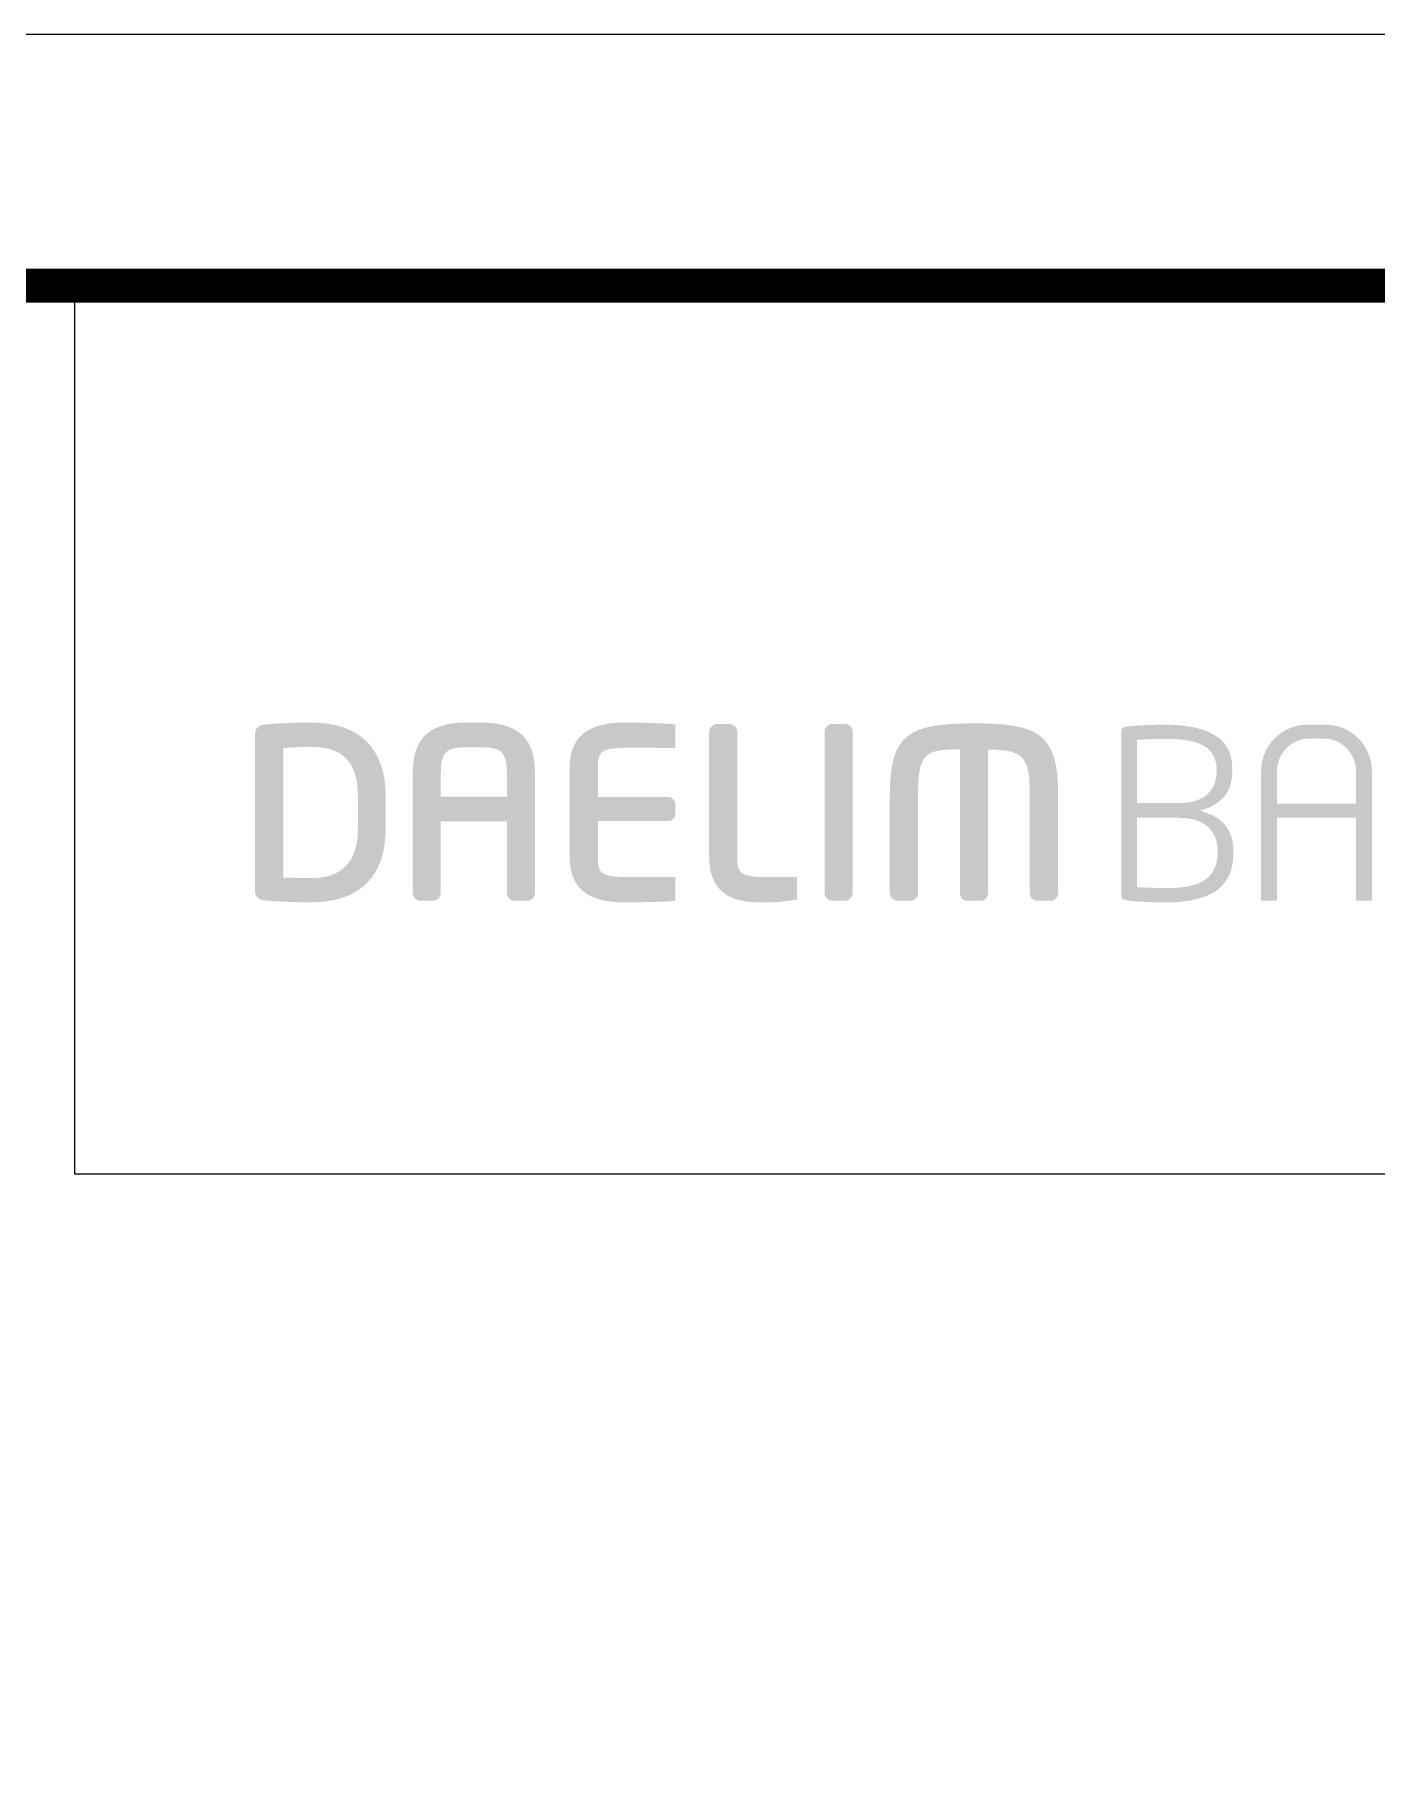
# Model space of a CAD drawing. Extents: x 0 to 790, y 0 to 579.
# Drawn here: x 648.7 to 720.5, y 486.5 to 578.8 of the extents above; entities that cross this region are included whole.
import ezdxf

# ---------------------------------------------------------------- set-up
doc = ezdxf.new("R2010")
doc.units = 0
doc.header["$LTSCALE"] = 10
doc.header["$MEASUREMENT"] = 0
doc.layers.get('0').update_dxf_attribs({"linetype": 'CONTINUOUS'})

msp = doc.modelspace()

# ---------------------------------------------------------------- hatches: boundary and pattern name
h = msp.add_hatch(color=5)
edge = h.paths.add_edge_path()
edge.add_spline(control_points=[(667.492, 537.969), (667.492, 540.567), (666.106, 541.946), (663.484, 541.946)], knot_values=[7, 7, 7, 7, 8, 8, 8, 8], degree=3, periodic=0)
edge.add_spline(control_points=[(663.484, 541.946), (662.523, 541.946), (661.306, 541.888), (660.911, 541.822)], knot_values=[0, 0, 0, 0, 1, 1, 1, 1], degree=3, periodic=0)
edge.add_spline(control_points=[(660.911, 541.822), (660.663, 541.779), (660.502, 541.596), (660.502, 541.348), (660.502, 541.348), (660.502, 532.932), (660.502, 532.932)], knot_values=[1, 1, 1, 1, 2, 2, 2, 3, 3, 3, 3], degree=3, periodic=0)
edge.add_spline(control_points=[(660.502, 532.932), (660.502, 532.67), (660.663, 532.496), (660.927, 532.438)], knot_values=[3, 3, 3, 3, 4, 4, 4, 4], degree=3, periodic=0)
edge.add_spline(control_points=[(660.927, 532.438), (661.306, 532.389), (662.515, 532.326), (663.484, 532.326)], knot_values=[4, 4, 4, 4, 5, 5, 5, 5], degree=3, periodic=0)
edge.add_spline(control_points=[(663.484, 532.326), (666.106, 532.326), (667.492, 533.703), (667.492, 536.308), (667.492, 536.308), (667.492, 537.969), (667.492, 537.969)], knot_values=[5, 5, 5, 5, 6, 6, 6, 7, 7, 7, 7], degree=3, periodic=0)
edge = h.paths.add_edge_path(flags=16)
edge.add_spline(control_points=[(663.475, 540.648), (665.224, 540.648), (666.003, 539.817), (666.003, 537.969), (666.003, 537.969), (666.003, 537.554), (666.003, 537.138)], knot_values=[4, 4, 4, 4, 5, 5, 5, 5.5, 5.5, 5.5, 5.5], degree=3, periodic=0)
edge.add_spline(control_points=[(666.003, 537.138), (666.003, 536.723), (666.003, 536.308), (666.003, 536.308)], knot_values=[5.5, 5.5, 5.5, 5.5, 6, 6, 6, 6], degree=3, periodic=0)
edge.add_spline(control_points=[(666.003, 536.308), (666.003, 534.503), (665.174, 533.623), (663.484, 533.623)], knot_values=[0, 0, 0, 0, 1, 1, 1, 1], degree=3, periodic=0)
edge.add_spline(control_points=[(663.484, 533.623), (663.484, 533.623), (662.321, 533.642), (662.02, 533.654), (662.02, 533.654), (662.02, 540.577), (662.02, 540.577)], knot_values=[1.00001, 1.00001, 1.00001, 1.00001, 2, 2, 2, 3, 3, 3, 3], degree=3, periodic=0)
edge.add_spline(control_points=[(662.02, 540.577), (662.626, 540.641), (663.475, 540.648), (663.475, 540.648)], knot_values=[3, 3, 3, 3, 4, 4, 4, 4], degree=3, periodic=0)
h = msp.add_hatch(color=5)
edge = h.paths.add_edge_path()
edge.add_spline(control_points=[(675.479, 539.236), (675.479, 541.11), (674.576, 541.946), (672.568, 541.946)], knot_values=[13, 13, 13, 13, 14, 14, 14, 14], degree=3, periodic=0)
edge.add_spline(control_points=[(672.568, 541.946), (672.568, 541.946), (671.834, 541.946), (671.834, 541.946)], knot_values=[0.00001, 0.00001, 0.00001, 0.00001, 1, 1, 1, 1], degree=3, periodic=0)
edge.add_spline(control_points=[(671.834, 541.946), (669.826, 541.946), (668.939, 541.11), (668.939, 539.236), (668.939, 539.236), (668.939, 532.822), (668.939, 532.822)], knot_values=[1, 1, 1, 1, 2, 2, 2, 3, 3, 3, 3], degree=3, periodic=0)
edge.add_spline(control_points=[(668.939, 532.822), (668.939, 532.597), (669.112, 532.413), (669.339, 532.413)], knot_values=[3, 3, 3, 3, 4, 4, 4, 4], degree=3, periodic=0)
edge.add_spline(control_points=[(669.339, 532.413), (669.339, 532.413), (670.04, 532.413), (670.04, 532.413)], knot_values=[4.00001, 4.00001, 4.00001, 4.00001, 5, 5, 5, 5], degree=3, periodic=0)
edge.add_spline(control_points=[(670.04, 532.413), (670.275, 532.413), (670.44, 532.632), (670.44, 532.822), (670.44, 532.822), (670.44, 533.745), (670.44, 534.686)], knot_values=[5, 5, 5, 5, 6, 6, 6, 6.5, 6.5, 6.5, 6.5], degree=3, periodic=0)
edge.add_spline(control_points=[(670.44, 534.686), (670.44, 535.628), (670.44, 536.589), (670.44, 536.664), (670.44, 536.664), (673.977, 536.664), (673.977, 536.664)], knot_values=[6.5, 6.5, 6.5, 6.5, 7, 7, 7, 8, 8, 8, 8], degree=3, periodic=0)
edge.add_spline(control_points=[(673.977, 536.664), (673.977, 536.513), (673.977, 532.822), (673.977, 532.822)], knot_values=[8, 8, 8, 8, 9, 9, 9, 9], degree=3, periodic=0)
edge.add_spline(control_points=[(673.977, 532.822), (673.977, 532.588), (674.159, 532.413), (674.374, 532.413)], knot_values=[9, 9, 9, 9, 10, 10, 10, 10], degree=3, periodic=0)
edge.add_spline(control_points=[(674.374, 532.413), (674.374, 532.413), (675.079, 532.413), (675.079, 532.413)], knot_values=[10.00001, 10.00001, 10.00001, 10.00001, 11, 11, 11, 11], degree=3, periodic=0)
edge.add_spline(control_points=[(675.079, 532.413), (675.314, 532.413), (675.479, 532.64), (675.479, 532.822), (675.479, 532.822), (675.479, 539.236), (675.479, 539.236)], knot_values=[11, 11, 11, 11, 12, 12, 12, 13, 13, 13, 13], degree=3, periodic=0)
edge = h.paths.add_edge_path(flags=16)
edge.add_spline(control_points=[(670.44, 539.236), (670.44, 540.424), (670.778, 540.62), (671.834, 540.62)], knot_values=[2, 2, 2, 2, 3, 3, 3, 3], degree=3, periodic=0)
edge.add_spline(control_points=[(671.834, 540.62), (671.834, 540.62), (672.568, 540.62), (672.568, 540.62)], knot_values=[3.00001, 3.00001, 3.00001, 3.00001, 4, 4, 4, 4], degree=3, periodic=0)
edge.add_spline(control_points=[(672.568, 540.62), (673.627, 540.62), (673.977, 540.424), (673.977, 539.236)], knot_values=[4, 4, 4, 4, 5, 5, 5, 5], degree=3, periodic=0)
edge.add_spline(control_points=[(673.977, 539.236), (673.977, 539.236), (673.977, 538.095), (673.977, 537.983)], knot_values=[5.00001, 5.00001, 5.00001, 5.00001, 6, 6, 6, 6], degree=3, periodic=0)
edge.add_spline(control_points=[(673.977, 537.983), (673.977, 537.983), (670.44, 537.983), (670.44, 537.983)], knot_values=[0, 0, 0, 0, 1, 1, 1, 1], degree=3, periodic=0)
edge.add_spline(control_points=[(670.44, 537.983), (670.44, 538.095), (670.44, 539.236), (670.44, 539.236)], knot_values=[1, 1, 1, 1, 2, 2, 2, 2], degree=3, periodic=0)
h = msp.add_hatch(color=5)
edge = h.paths.add_edge_path()
edge.add_spline(control_points=[(678.843, 537.969), (678.843, 538.09), (678.843, 539.493), (678.843, 539.493)], knot_values=[14, 14, 14, 14, 15, 15, 15, 15], degree=3, periodic=0)
edge.add_spline(control_points=[(678.843, 539.493), (678.843, 540.206), (678.843, 540.596), (680.233, 540.596), (680.233, 540.596), (680.923, 540.595), (681.614, 540.593)], knot_values=[15, 15, 15, 15, 16, 16, 16, 16.5, 16.5, 16.5, 16.5], degree=3, periodic=0)
edge.add_spline(control_points=[(681.614, 540.593), (682.305, 540.592), (682.996, 540.59), (682.996, 540.59), (682.996, 540.59), (682.996, 540.904), (682.996, 541.217)], knot_values=[16.5, 16.5, 16.5, 16.5, 17, 17, 17, 17.5, 17.5, 17.5, 17.5], degree=3, periodic=0)
edge.add_spline(control_points=[(682.996, 541.217), (682.996, 541.53), (682.996, 541.844), (682.996, 541.844)], knot_values=[17.5, 17.5, 17.5, 17.5, 18, 18, 18, 18], degree=3, periodic=0)
edge.add_spline(control_points=[(682.996, 541.844), (682.996, 541.844), (682.716, 541.87), (682.716, 541.87)], knot_values=[18.00001, 18.00001, 18.00001, 18.00001, 19, 19, 19, 19], degree=3, periodic=0)
edge.add_spline(control_points=[(682.716, 541.87), (682.155, 541.917), (680.917, 541.946), (680.217, 541.946)], knot_values=[19, 19, 19, 19, 20, 20, 20, 20], degree=3, periodic=0)
edge.add_spline(control_points=[(680.217, 541.946), (678.271, 541.946), (677.33, 541.148), (677.33, 539.493)], knot_values=[20, 20, 20, 20, 21, 21, 21, 21], degree=3, periodic=0)
edge.add_spline(control_points=[(677.33, 539.493), (677.33, 539.493), (677.33, 534.775), (677.33, 534.775)], knot_values=[0, 0, 0, 0, 1, 1, 1, 1], degree=3, periodic=0)
edge.add_spline(control_points=[(677.33, 534.775), (677.33, 533.126), (678.271, 532.326), (680.217, 532.326)], knot_values=[1, 1, 1, 1, 2, 2, 2, 2], degree=3, periodic=0)
edge.add_spline(control_points=[(680.217, 532.326), (681.078, 532.326), (682.242, 532.343), (682.716, 532.389)], knot_values=[2, 2, 2, 2, 3, 3, 3, 3], degree=3, periodic=0)
edge.add_spline(control_points=[(682.716, 532.389), (682.716, 532.389), (682.93, 532.407), (682.93, 532.407)], knot_values=[3.00001, 3.00001, 3.00001, 3.00001, 3.99999, 3.99999, 3.99999, 3.99999], degree=3, periodic=0)
edge.add_spline(control_points=[(682.93, 532.407), (682.93, 532.407), (682.93, 532.407), (682.93, 532.407), (682.93, 532.407), (682.996, 532.413), (682.996, 532.413)], knot_values=[3.99999, 3.99999, 3.99999, 3.99999, 4, 4, 4, 4.99999, 4.99999, 4.99999, 4.99999], degree=3, periodic=0)
edge.add_spline(control_points=[(682.996, 532.413), (682.996, 532.413), (682.996, 532.413), (682.996, 532.413), (682.996, 532.413), (682.996, 532.729), (682.996, 533.046)], knot_values=[4.99999, 4.99999, 4.99999, 4.99999, 5.25, 5.25, 5.25, 5.5, 5.5, 5.5, 5.5], degree=3, periodic=0)
edge.add_spline(control_points=[(682.996, 533.046), (682.996, 533.363), (682.996, 533.679), (682.996, 533.679), (682.996, 533.679), (680.233, 533.679), (680.233, 533.679)], knot_values=[5.5, 5.5, 5.5, 5.5, 6, 6, 6, 7, 7, 7, 7], degree=3, periodic=0)
edge.add_spline(control_points=[(680.233, 533.679), (678.843, 533.679), (678.843, 534.067), (678.843, 534.775), (678.843, 534.775), (678.843, 536.53), (678.843, 536.669)], knot_values=[7, 7, 7, 7, 8, 8, 8, 9, 9, 9, 9], degree=3, periodic=0)
edge.add_spline(control_points=[(678.843, 536.669), (678.979, 536.669), (682.575, 536.669), (682.575, 536.669)], knot_values=[9, 9, 9, 9, 10, 10, 10, 10], degree=3, periodic=0)
edge.add_spline(control_points=[(682.575, 536.669), (682.797, 536.669), (682.996, 536.845), (682.996, 537.073)], knot_values=[10, 10, 10, 10, 11, 11, 11, 11], degree=3, periodic=0)
edge.add_spline(control_points=[(682.996, 537.073), (682.996, 537.073), (682.996, 537.542), (682.996, 537.542)], knot_values=[11.00001, 11.00001, 11.00001, 11.00001, 12, 12, 12, 12], degree=3, periodic=0)
edge.add_spline(control_points=[(682.996, 537.542), (682.996, 537.778), (682.797, 537.969), (682.575, 537.969), (682.575, 537.969), (678.979, 537.969), (678.843, 537.969)], knot_values=[12, 12, 12, 12, 13, 13, 13, 14, 14, 14, 14], degree=3, periodic=0)
h = msp.add_hatch(color=5)
edge = h.paths.add_edge_path()
edge.add_spline(control_points=[(687.593, 533.679), (686.303, 533.679), (686.303, 534.168), (686.303, 534.639), (686.303, 534.639), (686.303, 541.439), (686.303, 541.439)], knot_values=[9, 9, 9, 9, 10, 10, 10, 11, 11, 11, 11], degree=3, periodic=0)
edge.add_spline(control_points=[(686.303, 541.439), (686.303, 541.668), (686.109, 541.865), (685.878, 541.865)], knot_values=[11, 11, 11, 11, 12, 12, 12, 12], degree=3, periodic=0)
edge.add_spline(control_points=[(685.878, 541.865), (685.878, 541.865), (685.234, 541.865), (685.234, 541.865)], knot_values=[12.00001, 12.00001, 12.00001, 12.00001, 12.99999, 12.99999, 12.99999, 12.99999], degree=3, periodic=0)
edge.add_spline(control_points=[(685.234, 541.865), (685, 541.865), (684.798, 541.668), (684.798, 541.439), (684.798, 541.439), (684.798, 534.775), (684.798, 534.775)], knot_values=[0, 0, 0, 0, 1, 1, 1, 2, 2, 2, 2], degree=3, periodic=0)
edge.add_spline(control_points=[(684.798, 534.775), (684.798, 532.603), (686.291, 532.326), (687.581, 532.326)], knot_values=[2, 2, 2, 2, 3, 3, 3, 3], degree=3, periodic=0)
edge.add_spline(control_points=[(687.581, 532.326), (688.526, 532.326), (688.757, 532.367), (689.049, 532.413)], knot_values=[3, 3, 3, 3, 4, 4, 4, 4], degree=3, periodic=0)
edge.add_spline(control_points=[(689.049, 532.413), (689.049, 532.413), (689.214, 532.433), (689.214, 532.433)], knot_values=[4.00001, 4.00001, 4.00001, 4.00001, 4.99999, 4.99999, 4.99999, 4.99999], degree=3, periodic=0)
edge.add_spline(control_points=[(689.214, 532.433), (689.214, 532.433), (689.214, 532.433), (689.214, 532.433), (689.214, 532.433), (689.424, 532.47), (689.424, 532.47)], knot_values=[4.99999, 4.99999, 4.99999, 4.99999, 5.499995, 5.499995, 5.499995, 5.99999, 5.99999, 5.99999, 5.99999], degree=3, periodic=0)
edge.add_spline(control_points=[(689.424, 532.47), (689.424, 532.47), (689.424, 532.47), (689.424, 532.47), (689.424, 532.47), (689.499, 532.481), (689.499, 532.481)], knot_values=[5.99999, 5.99999, 5.99999, 5.99999, 6.499995, 6.499995, 6.499995, 6.99999, 6.99999, 6.99999, 6.99999], degree=3, periodic=0)
edge.add_spline(control_points=[(689.499, 532.481), (689.499, 532.481), (689.499, 532.481), (689.499, 532.481), (689.499, 532.481), (689.499, 532.781), (689.499, 533.08)], knot_values=[6.99999, 6.99999, 6.99999, 6.99999, 7.25, 7.25, 7.25, 7.5, 7.5, 7.5, 7.5], degree=3, periodic=0)
edge.add_spline(control_points=[(689.499, 533.08), (689.499, 533.38), (689.499, 533.679), (689.499, 533.679), (689.499, 533.679), (687.593, 533.679), (687.593, 533.679)], knot_values=[7.5, 7.5, 7.5, 7.5, 8, 8, 8, 9, 9, 9, 9], degree=3, periodic=0)
h = msp.add_hatch(color=5)
edge = h.paths.add_edge_path()
edge.add_spline(control_points=[(692.084, 532.413), (692.327, 532.413), (692.48, 532.632), (692.48, 532.822), (692.48, 532.822), (692.48, 541.455), (692.48, 541.455)], knot_values=[4, 4, 4, 4, 5, 5, 5, 6, 6, 6, 6], degree=3, periodic=0)
edge.add_spline(control_points=[(692.48, 541.455), (692.48, 541.68), (692.306, 541.865), (692.084, 541.865)], knot_values=[6, 6, 6, 6, 7, 7, 7, 7], degree=3, periodic=0)
edge.add_spline(control_points=[(692.084, 541.865), (692.084, 541.865), (691.383, 541.865), (691.383, 541.865)], knot_values=[7.00001, 7.00001, 7.00001, 7.00001, 7.99999, 7.99999, 7.99999, 7.99999], degree=3, periodic=0)
edge.add_spline(control_points=[(691.383, 541.865), (691.128, 541.865), (690.975, 541.656), (690.975, 541.455), (690.975, 541.455), (690.975, 532.822), (690.975, 532.822)], knot_values=[0, 0, 0, 0, 1, 1, 1, 2, 2, 2, 2], degree=3, periodic=0)
edge.add_spline(control_points=[(690.975, 532.822), (690.975, 532.588), (691.164, 532.413), (691.383, 532.413)], knot_values=[2, 2, 2, 2, 3, 3, 3, 3], degree=3, periodic=0)
edge.add_spline(control_points=[(691.383, 532.413), (691.383, 532.413), (692.084, 532.413), (692.084, 532.413)], knot_values=[3.00001, 3.00001, 3.00001, 3.00001, 4, 4, 4, 4], degree=3, periodic=0)
h = msp.add_hatch(color=5)
edge = h.paths.add_edge_path()
edge.add_spline(control_points=[(695.977, 538.011), (695.977, 540.285), (696.289, 540.507), (698.218, 540.516)], knot_values=[5, 5, 5, 5, 6, 6, 6, 6], degree=3, periodic=0)
edge.add_spline(control_points=[(698.218, 540.516), (698.218, 540.38), (698.218, 532.822), (698.218, 532.822)], knot_values=[6, 6, 6, 6, 7, 7, 7, 7], degree=3, periodic=0)
edge.add_spline(control_points=[(698.218, 532.822), (698.218, 532.583), (698.396, 532.413), (698.622, 532.413)], knot_values=[7, 7, 7, 7, 8, 8, 8, 8], degree=3, periodic=0)
edge.add_spline(control_points=[(698.622, 532.413), (698.622, 532.413), (699.32, 532.413), (699.32, 532.413)], knot_values=[8.00001, 8.00001, 8.00001, 8.00001, 9, 9, 9, 9], degree=3, periodic=0)
edge.add_spline(control_points=[(699.32, 532.413), (699.575, 532.413), (699.724, 532.632), (699.724, 532.822), (699.724, 532.822), (699.724, 540.351), (699.724, 540.501)], knot_values=[9, 9, 9, 9, 10, 10, 10, 11, 11, 11, 11], degree=3, periodic=0)
edge.add_spline(control_points=[(699.724, 540.501), (700.627, 540.495), (701.202, 540.403), (701.522, 540.083)], knot_values=[11, 11, 11, 11, 12, 12, 12, 12], degree=3, periodic=0)
edge.add_spline(control_points=[(701.522, 540.083), (701.894, 539.724), (701.955, 539.048), (701.955, 538.011), (701.955, 538.011), (701.955, 532.822), (701.955, 532.822)], knot_values=[12, 12, 12, 12, 13, 13, 13, 14, 14, 14, 14], degree=3, periodic=0)
edge.add_spline(control_points=[(701.955, 532.822), (701.955, 532.597), (702.14, 532.413), (702.359, 532.413)], knot_values=[14, 14, 14, 14, 15, 15, 15, 15], degree=3, periodic=0)
edge.add_spline(control_points=[(702.359, 532.413), (702.359, 532.413), (703.073, 532.413), (703.073, 532.413)], knot_values=[15.00001, 15.00001, 15.00001, 15.00001, 16, 16, 16, 16], degree=3, periodic=0)
edge.add_spline(control_points=[(703.073, 532.413), (703.304, 532.413), (703.473, 532.64), (703.473, 532.822), (703.473, 532.822), (703.473, 538.13), (703.473, 538.13)], knot_values=[16, 16, 16, 16, 17, 17, 17, 18, 18, 18, 18], degree=3, periodic=0)
edge.add_spline(control_points=[(703.473, 538.13), (703.473, 541.356), (702.404, 541.901), (698.974, 541.901)], knot_values=[18, 18, 18, 18, 19, 19, 19, 19], degree=3, periodic=0)
edge.add_spline(control_points=[(698.974, 541.901), (695.539, 541.901), (694.467, 541.356), (694.467, 538.13)], knot_values=[19, 19, 19, 19, 20, 20, 20, 20], degree=3, periodic=0)
edge.add_spline(control_points=[(694.467, 538.13), (694.467, 538.13), (694.467, 532.822), (694.467, 532.822)], knot_values=[0, 0, 0, 0, 1, 1, 1, 1], degree=3, periodic=0)
edge.add_spline(control_points=[(694.467, 532.822), (694.467, 532.588), (694.649, 532.413), (694.88, 532.413)], knot_values=[1, 1, 1, 1, 2, 2, 2, 2], degree=3, periodic=0)
edge.add_spline(control_points=[(694.88, 532.413), (694.88, 532.413), (695.581, 532.413), (695.581, 532.413)], knot_values=[2.00001, 2.00001, 2.00001, 2.00001, 3, 3, 3, 3], degree=3, periodic=0)
edge.add_spline(control_points=[(695.581, 532.413), (695.832, 532.413), (695.977, 532.632), (695.977, 532.822), (695.977, 532.822), (695.977, 538.011), (695.977, 538.011)], knot_values=[3, 3, 3, 3, 4, 4, 4, 5, 5, 5, 5], degree=3, periodic=0)
h = msp.add_hatch(color=5)
edge = h.paths.add_edge_path()
edge.add_spline(control_points=[(712.791, 539.488), (712.791, 540.421), (712.404, 540.971), (711.757, 541.328)], knot_values=[4, 4, 4, 4, 5, 5, 5, 5], degree=3, periodic=0)
edge.add_spline(control_points=[(711.757, 541.328), (711.105, 541.691), (710.178, 541.83), (709.163, 541.83)], knot_values=[5, 5, 5, 5, 6, 6, 6, 6], degree=3, periodic=0)
edge.add_spline(control_points=[(709.163, 541.83), (708.321, 541.83), (707.539, 541.779), (707.101, 541.721)], knot_values=[6, 6, 6, 6, 7, 7, 7, 7], degree=3, periodic=0)
edge.add_spline(control_points=[(707.101, 541.721), (706.998, 541.715), (706.945, 541.68), (706.909, 541.642)], knot_values=[7, 7, 7, 7, 8, 8, 8, 8], degree=3, periodic=0)
edge.add_spline(control_points=[(706.909, 541.642), (706.87, 541.61), (706.846, 541.542), (706.846, 541.411)], knot_values=[8, 8, 8, 8, 9, 9, 9, 9], degree=3, periodic=0)
edge.add_spline(control_points=[(706.846, 541.411), (706.846, 541.411), (706.846, 532.771), (706.846, 532.771)], knot_values=[9, 9, 9, 9, 10, 10, 10, 10], degree=3, periodic=0)
edge.add_spline(control_points=[(706.846, 532.771), (706.846, 532.62), (706.87, 532.549), (706.894, 532.52)], knot_values=[10, 10, 10, 10, 11, 11, 11, 11], degree=3, periodic=0)
edge.add_spline(control_points=[(706.894, 532.52), (706.933, 532.497), (706.986, 532.458), (707.135, 532.438)], knot_values=[11, 11, 11, 11, 12, 12, 12, 12], degree=3, periodic=0)
edge.add_spline(control_points=[(707.135, 532.438), (707.609, 532.367), (708.376, 532.322), (709.226, 532.322)], knot_values=[12, 12, 12, 12, 13, 13, 13, 13], degree=3, periodic=0)
edge.add_spline(control_points=[(709.226, 532.322), (710.224, 532.318), (711.148, 532.475), (711.795, 532.851)], knot_values=[13, 13, 13, 13, 14, 14, 14, 14], degree=3, periodic=0)
edge.add_spline(control_points=[(711.795, 532.851), (712.442, 533.252), (712.846, 533.868), (712.846, 534.912)], knot_values=[14, 14, 14, 14, 15, 15, 15, 15], degree=3, periodic=0)
edge.add_spline(control_points=[(712.846, 534.912), (712.846, 534.912), (712.846, 535.139), (712.846, 535.139)], knot_values=[15, 15, 15, 15, 16, 16, 16, 16], degree=3, periodic=0)
edge.add_spline(control_points=[(712.846, 535.139), (712.846, 536.065), (712.346, 536.782), (711.514, 537.073)], knot_values=[16, 16, 16, 16, 17, 17, 17, 17], degree=3, periodic=0)
edge.add_spline(control_points=[(711.514, 537.073), (711.514, 537.073), (711.081, 537.238), (711.081, 537.238)], knot_values=[0, 0, 0, 0, 0.999982, 0.999982, 0.999982, 0.999982], degree=3, periodic=0)
edge.add_spline(control_points=[(711.081, 537.238), (711.081, 537.238), (711.514, 537.386), (711.514, 537.386)], knot_values=[1.000018, 1.000018, 1.000018, 1.000018, 2, 2, 2, 2], degree=3, periodic=0)
edge.add_spline(control_points=[(711.514, 537.386), (712.346, 537.728), (712.791, 538.371), (712.791, 539.279)], knot_values=[2, 2, 2, 2, 3, 3, 3, 3], degree=3, periodic=0)
edge.add_spline(control_points=[(712.791, 539.279), (712.791, 539.279), (712.791, 539.488), (712.791, 539.488)], knot_values=[3, 3, 3, 3, 4, 4, 4, 4], degree=3, periodic=0)
edge = h.paths.add_edge_path(flags=16)
edge.add_spline(control_points=[(707.696, 537.633), (707.696, 537.633), (707.696, 541.023), (707.696, 541.023)], knot_values=[8, 8, 8, 8, 9, 9, 9, 9], degree=3, periodic=0)
edge.add_spline(control_points=[(707.696, 541.023), (707.696, 541.023), (707.857, 541.03), (707.857, 541.03)], knot_values=[0, 0, 0, 0, 1, 1, 1, 1], degree=3, periodic=0)
edge.add_spline(control_points=[(707.857, 541.03), (708.222, 541.047), (708.711, 541.073), (709.163, 541.073)], knot_values=[1, 1, 1, 1, 2, 2, 2, 2], degree=3, periodic=0)
edge.add_spline(control_points=[(709.163, 541.073), (709.967, 541.073), (710.631, 541.006), (711.148, 540.765)], knot_values=[2, 2, 2, 2, 3, 3, 3, 3], degree=3, periodic=0)
edge.add_spline(control_points=[(711.148, 540.765), (711.646, 540.532), (711.959, 540.063), (711.959, 539.398)], knot_values=[3, 3, 3, 3, 4, 4, 4, 4], degree=3, periodic=0)
edge.add_spline(control_points=[(711.959, 539.398), (711.959, 539.398), (711.959, 539.357), (711.959, 539.357)], knot_values=[4, 4, 4, 4, 5, 5, 5, 5], degree=3, periodic=0)
edge.add_spline(control_points=[(711.959, 539.357), (711.959, 538.924), (711.838, 538.483), (711.506, 538.153)], knot_values=[5, 5, 5, 5, 6, 6, 6, 6], degree=3, periodic=0)
edge.add_spline(control_points=[(711.506, 538.153), (711.179, 537.821), (710.652, 537.633), (709.88, 537.633)], knot_values=[6, 6, 6, 6, 7, 7, 7, 7], degree=3, periodic=0)
edge.add_spline(control_points=[(709.88, 537.633), (709.88, 537.633), (707.696, 537.633), (707.696, 537.633)], knot_values=[7, 7, 7, 7, 8, 8, 8, 8], degree=3, periodic=0)
edge = h.paths.add_edge_path(flags=16)
edge.add_spline(control_points=[(707.696, 536.849), (707.696, 536.849), (709.88, 536.849), (709.88, 536.849)], knot_values=[5, 5, 5, 5, 6, 6, 6, 6], degree=3, periodic=0)
edge.add_spline(control_points=[(709.88, 536.849), (710.664, 536.849), (711.206, 536.66), (711.555, 536.302)], knot_values=[6, 6, 6, 6, 7, 7, 7, 7], degree=3, periodic=0)
edge.add_spline(control_points=[(711.555, 536.302), (711.896, 535.959), (712.009, 535.487), (712.009, 535.037)], knot_values=[7, 7, 7, 7, 8, 8, 8, 8], degree=3, periodic=0)
edge.add_spline(control_points=[(712.009, 535.037), (712.009, 535.037), (712.009, 535.003), (712.009, 535.003)], knot_values=[8, 8, 8, 8, 9, 9, 9, 9], degree=3, periodic=0)
edge.add_spline(control_points=[(712.009, 535.003), (712.009, 534.269), (711.721, 533.747), (711.22, 533.452)], knot_values=[0, 0, 0, 0, 1, 1, 1, 1], degree=3, periodic=0)
edge.add_spline(control_points=[(711.22, 533.452), (710.715, 533.168), (710.034, 533.085), (709.226, 533.085)], knot_values=[1, 1, 1, 1, 2, 2, 2, 2], degree=3, periodic=0)
edge.add_spline(control_points=[(709.226, 533.085), (708.764, 533.085), (708.285, 533.118), (707.857, 533.131)], knot_values=[2, 2, 2, 2, 3, 3, 3, 3], degree=3, periodic=0)
edge.add_spline(control_points=[(707.857, 533.131), (707.857, 533.131), (707.696, 533.139), (707.696, 533.139)], knot_values=[3.000017, 3.000017, 3.000017, 3.000017, 4, 4, 4, 4], degree=3, periodic=0)
edge.add_spline(control_points=[(707.696, 533.139), (707.696, 533.139), (707.696, 536.849), (707.696, 536.849)], knot_values=[4, 4, 4, 4, 5, 5, 5, 5], degree=3, periodic=0)
at = {"lineweight": 0}
h = msp.add_hatch(color=5, dxfattribs=at)
edge = h.paths.add_edge_path()
edge.add_line((717.623, 541.83), (716.974, 541.83))
edge.add_arc((716.822, 539.346), 2.489, 86.50065, 180.93788)
edge.add_line((714.333, 539.305), (714.333, 532.413))
edge.add_spline(control_points=[(714.333, 532.413), (714.48, 532.413), (714.878, 532.413), (715.187, 532.413)], knot_values=[6.126372, 6.126372, 6.126372, 6.126372, 6.631821, 6.631821, 6.631821, 6.631821], degree=3, periodic=0)
edge.add_spline(control_points=[(715.187, 532.413), (715.187, 533.589), (715.187, 536.854), (715.187, 536.854)], knot_values=[8.180194, 8.180194, 8.180194, 8.180194, 9, 9, 9, 9], degree=3, periodic=0)
edge.add_line((715.187, 536.854), (719.41, 536.854))
edge.add_spline(control_points=[(719.41, 536.854), (719.41, 536.854), (719.41, 533.589), (719.41, 532.413)], knot_values=[8.180194, 8.180194, 8.180194, 8.180194, 9, 9, 9, 9], degree=3, periodic=0)
edge.add_spline(control_points=[(719.41, 532.413), (719.719, 532.413), (720.117, 532.413), (720.264, 532.413)], knot_values=[6.126372, 6.126372, 6.126372, 6.126372, 6.631821, 6.631821, 6.631821, 6.631821], degree=3, periodic=0)
edge.add_line((720.264, 532.413), (720.264, 539.305))
edge.add_arc((717.775, 539.346), 2.489, 359.06212, 453.49935)
h.paths.add_polyline_path([(716.974, 541.088), (717.623, 541.088, -0.436008), (719.41, 539.26), (719.41, 537.605), (715.187, 537.605), (715.187, 539.26, -0.436008)], flags=16)

# ---------------------------------------------------------------- linework, layer by layer
at = {"color": 5, "ltscale": 0.5}
msp.add_line((650.863, 517.775), (650.863, 565.322), dxfattribs=at)
at = {"color": 5, "ltscale": 40}
msp.add_line((777.102, 517.775), (650.863, 517.775), dxfattribs=at)
at = {"ltscale": 0.5}
msp.add_lwpolyline([(0, 0), (789.88, 0), (789.88, 578.76), (0, 578.76)], close=True, dxfattribs=at)
at = {"color": 5, "linetype": 'ByBlock', "lineweight": 200, "const_width": 1.82}
msp.add_lwpolyline([(12.701, 24.782), (777.101, 24.782), (777.101, 565.322), (12.701, 565.322)], close=True, dxfattribs=at)

doc.saveas('drawing.dxf')
